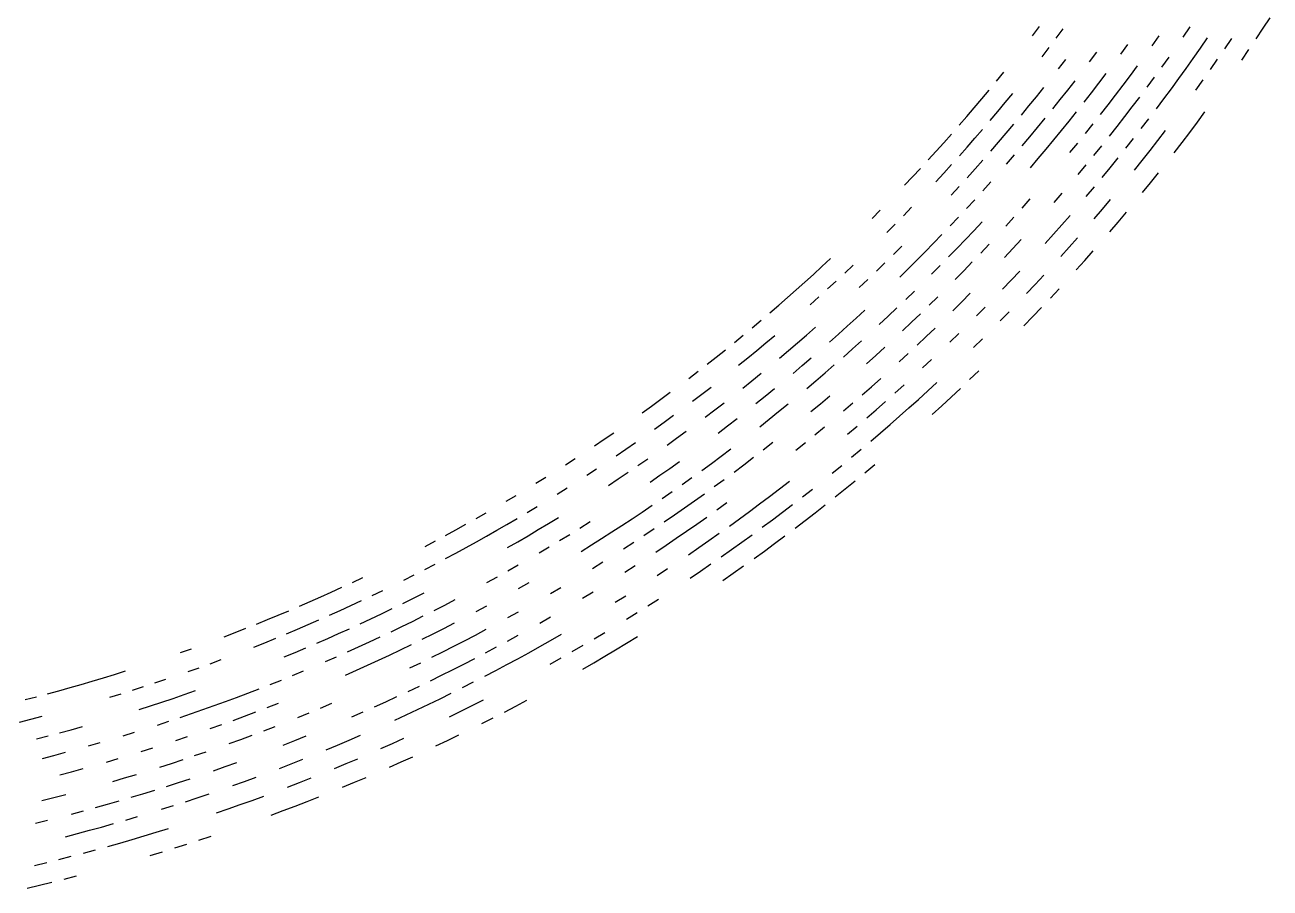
# Model space of a CAD drawing. Header units: metres. Extents: x -298 to 300, y -298 to 299.
# Drawn here: x 66.5 to 249, y -290.1 to -163.5 of the extents above; entities that cross this region are included whole.
import ezdxf

# ---------------------------------------------------------------- set-up
doc = ezdxf.new("R2010")
doc.units = ezdxf.units.M

msp = doc.modelspace()

# ---------------------------------------------------------------- linework, layer by layer
for p, q in [((247.97966, -163.97433, -692.8203), (249.00261, -162.41142, -692.8203)), ((214.18462, -165.05804, -692.8203), (215.21507, -163.70737, -692.8203)), ((217.658, -165.43568, -692.8203), (218.69078, -164.06319, -692.8203)), ((236.27477, -165.25204, -692.8203), (237.30595, -163.76268, -692.8203)), ((246.94688, -165.53082, -692.8203), (247.97966, -163.97433, -692.8203)), ((231.69237, -166.55415, -692.8203), (232.7318, -165.09354, -692.8203)), ((238.78868, -166.8758, -692.8203), (239.83006, -165.37062, -692.8203)), ((242.35521, -166.97688, -692.8203), (243.39708, -165.44931, -692.8203)), ((215.5667, -168.1611, -692.8203), (216.61662, -166.80167, -692.8203)), ((222.54796, -168.88681, -692.8203), (223.60228, -167.48354, -692.8203)), ((227.1162, -167.76562, -692.8203), (228.16344, -166.33368, -692.8203)), ((237.7379, -168.37442, -692.8203), (238.78868, -166.8758, -692.8203)), ((244.8521, -168.6242, -692.8203), (245.90434, -167.0808, -692.8203)), ((217.98906, -169.91817, -692.8203), (219.05003, -168.54347, -692.8203)), ((228.51909, -170.89653, -692.8203), (229.58592, -169.45572, -692.8203)), ((233.12529, -169.68092, -692.8203), (234.18443, -168.21123, -692.8203)), ((236.67772, -169.86642, -692.8203), (237.7379, -168.37442, -692.8203)), ((240.24272, -170.01228, -692.8203), (241.30376, -168.49788, -692.8203)), ((208.90587, -171.71307, -692.8203), (209.97832, -170.39536, -692.8203)), ((223.92088, -172.02162, -692.8203), (224.99486, -170.60965, -692.8203)), ((227.44322, -172.33064, -692.8203), (228.51909, -170.89653, -692.8203)), ((230.97948, -172.60028, -692.8203), (232.05699, -171.14395, -692.8203)), ((234.52934, -172.83037, -692.8203), (235.6082, -171.35176, -692.8203)), ((235.6082, -171.35176, -692.8203), (236.67772, -169.86642, -692.8203)), ((238.09227, -173.02097, -692.8203), (239.17223, -171.51999, -692.8203)), ((206.73619, -174.32822, -692.8203), (207.82518, -173.02405, -692.8203)), ((214.75462, -174.00195, -692.8203), (215.84135, -172.64745, -692.8203)), ((218.2429, -174.43301, -692.8203), (219.3322, -173.05661, -692.8203)), ((219.3322, -173.05661, -692.8203), (220.41283, -171.6734, -692.8203)), ((222.838, -173.42683, -692.8203), (223.92088, -172.02162, -692.8203)), ((226.35826, -173.75797, -692.8203), (227.44322, -172.33064, -692.8203)), ((233.44115, -174.30217, -692.8203), (234.52934, -172.83037, -692.8203)), ((205.63908, -175.62553, -692.8203), (206.73619, -174.32822, -692.8203)), ((209.08922, -176.17708, -692.8203), (210.18974, -174.85808, -692.8203)), ((210.18974, -174.85808, -692.8203), (211.28197, -173.53223, -692.8203)), ((213.65947, -175.3496, -692.8203), (214.75462, -174.00195, -692.8203)), ((217.14488, -175.80255, -692.8203), (218.2429, -174.43301, -692.8203)), ((221.74626, -174.82526, -692.8203), (222.838, -173.42683, -692.8203)), ((224.16167, -176.59207, -692.8203), (225.26445, -175.17847, -692.8203)), ((225.26445, -175.17847, -692.8203), (226.35826, -173.75797, -692.8203)), ((228.7971, -175.49248, -692.8203), (229.8928, -174.04979, -692.8203)), ((232.3438, -175.76712, -692.8203), (233.44115, -174.30217, -692.8203)), ((203.42046, -178.19939, -692.8203), (204.5338, -176.91594, -692.8203)), ((204.5338, -176.91594, -692.8203), (205.63908, -175.62553, -692.8203)), ((207.98045, -177.48914, -692.8203), (209.08922, -176.17708, -692.8203)), ((212.55577, -176.69037, -692.8203), (213.65947, -175.3496, -692.8203)), ((219.53654, -177.6014, -692.8203), (220.64574, -176.21678, -692.8203)), ((226.57848, -178.3571, -692.8203), (227.6923, -176.92827, -692.8203)), ((227.6923, -176.92827, -692.8203), (228.7971, -175.49248, -692.8203)), ((238.33653, -177.74341, -692.8203), (239.44627, -176.24066, -692.8203)), ((205.7382, -180.09227, -692.8203), (206.86339, -178.79422, -692.8203)), ((210.32329, -179.351, -692.8203), (211.44371, -178.02417, -692.8203)), ((213.7996, -179.8695, -692.8203), (214.9232, -178.52086, -692.8203)), ((214.9232, -178.52086, -692.8203), (216.03831, -177.16519, -692.8203)), ((218.41862, -178.979, -692.8203), (219.53654, -177.6014, -692.8203)), ((221.92961, -179.39842, -692.8203), (223.05003, -177.99875, -692.8203)), ((225.45567, -179.77893, -692.8203), (226.57848, -178.3571, -692.8203)), ((230.1215, -178.67625, -692.8203), (231.23723, -177.22519, -692.8203)), ((237.21739, -179.23915, -692.8203), (238.33653, -177.74341, -692.8203)), ((201.1696, -180.74524, -692.8203), (202.299, -179.47585, -692.8203)), ((204.60484, -181.38324, -692.8203), (205.7382, -180.09227, -692.8203)), ((208.05748, -181.98341, -692.8203), (209.1945, -180.67076, -692.8203)), ((209.1945, -180.67076, -692.8203), (210.32329, -179.351, -692.8203)), ((212.66753, -181.21109, -692.8203), (213.7996, -179.8695, -692.8203)), ((216.1569, -181.71309, -692.8203), (217.2921, -180.3496, -692.8203)), ((217.2921, -180.3496, -692.8203), (218.41862, -178.979, -692.8203)), ((227.86278, -181.5573, -692.8203), (228.99669, -180.12032, -692.8203)), ((231.416, -181.88194, -692.8203), (232.55186, -180.42265, -692.8203)), ((232.55186, -180.42265, -692.8203), (233.67851, -178.95627, -692.8203)), ((236.08879, -180.72787, -692.8203), (237.21739, -179.23915, -692.8203)), ((198.88683, -183.26263, -692.8203), (200.03221, -182.00752, -692.8203)), ((200.03221, -182.00752, -692.8203), (201.1696, -180.74524, -692.8203)), ((203.46336, -182.66708, -692.8203), (204.60484, -181.38324, -692.8203)), ((215.01323, -183.06946, -692.8203), (216.1569, -181.71309, -692.8203)), ((219.66234, -182.17656, -692.8203), (220.80034, -180.79105, -692.8203)), ((223.18346, -182.6013, -692.8203), (224.32402, -181.19368, -692.8203)), ((230.27098, -183.33409, -692.8203), (231.416, -181.88194, -692.8203)), ((234.95085, -182.20949, -692.8203), (236.08879, -180.72787, -692.8203)), ((201.15636, -185.21317, -692.8203), (202.31389, -183.94373, -692.8203)), ((205.75865, -184.5872, -692.8203), (206.91216, -183.28891, -692.8203)), ((210.37816, -183.87283, -692.8203), (211.52702, -182.54555, -692.8203)), ((213.86101, -184.41861, -692.8203), (215.01323, -183.06946, -692.8203)), ((220.87584, -185.39497, -692.8203), (222.03404, -184.00175, -692.8203)), ((225.56798, -184.40979, -692.8203), (226.71983, -182.98714, -692.8203)), ((229.11687, -184.77904, -692.8203), (230.27098, -183.33409, -692.8203)), ((195.4038, -186.98459, -692.8203), (196.57262, -185.75124, -692.8203)), ((196.57262, -185.75124, -692.8203), (197.73363, -184.51056, -692.8203)), ((199.99083, -186.4753, -692.8203), (201.15636, -185.21317, -692.8203)), ((204.59703, -185.87825, -692.8203), (205.75865, -184.5872, -692.8203)), ((224.40715, -185.82516, -692.8203), (225.56798, -184.40979, -692.8203)), ((231.48149, -186.61107, -692.8203), (232.6472, -185.15114, -692.8203)), ((202.2495, -188.43834, -692.8203), (203.42735, -187.16197, -692.8203)), ((206.8817, -187.81107, -692.8203), (208.0554, -186.50565, -692.8203)), ((222.05894, -188.634, -692.8203), (223.23741, -187.23328, -692.8203)), ((230.30669, -188.06367, -692.8203), (231.48149, -186.61107, -692.8203)), ((204.50975, -190.39972, -692.8203), (205.69981, -189.1091, -692.8203)), ((212.65343, -190.33734, -692.8203), (213.84288, -188.9956, -692.8203)), ((217.34898, -189.53065, -692.8203), (218.53325, -188.15948, -692.8203)), ((224.41014, -190.48555, -692.8203), (225.60027, -189.07002, -692.8203)), ((190.65166, -191.844, -692.8203), (191.85112, -190.64034, -692.8203)), ((195.2501, -191.45003, -692.8203), (196.447, -190.21751, -692.8203)), ((218.47081, -192.79146, -692.8203), (219.67552, -191.41315, -692.8203)), ((223.21117, -191.89359, -692.8203), (224.41014, -190.48555, -692.8203)), ((226.72765, -192.37688, -692.8203), (227.92967, -190.94662, -692.8203)), ((192.83318, -193.8924, -692.8203), (194.04552, -192.67499, -692.8203)), ((202.10533, -192.95842, -692.8203), (203.31157, -191.68283, -692.8203)), ((205.56096, -193.65668, -692.8203), (206.77147, -192.35939, -692.8203)), ((210.24931, -192.99828, -692.8203), (211.45555, -191.67159, -692.8203)), ((217.25737, -194.16217, -692.8203), (218.47081, -192.79146, -692.8203)), ((225.51659, -193.79955, -692.8203), (226.72765, -192.37688, -692.8203)), ((199.66899, -195.48676, -692.8203), (200.89116, -194.2264, -692.8203)), ((203.11559, -196.22835, -692.8203), (204.34227, -194.94635, -692.8203)), ((204.34227, -194.94635, -692.8203), (205.56096, -193.65668, -692.8203)), ((211.29942, -196.2737, -692.8203), (212.52629, -194.9403, -692.8203)), ((216.03539, -195.52527, -692.8203), (217.25737, -194.16217, -692.8203)), ((219.56139, -196.07222, -692.8203), (220.78673, -194.68698, -692.8203)), ((193.78343, -197.16261, -692.8203), (195.01628, -195.93918, -692.8203)), ((197.20097, -197.98431, -692.8203), (198.43895, -196.7394, -692.8203)), ((198.43895, -196.7394, -692.8203), (199.66899, -195.48676, -692.8203)), ((201.88072, -197.50264, -692.8203), (203.11559, -196.22835, -692.8203)), ((206.58073, -196.93263, -692.8203), (207.81187, -195.62886, -692.8203)), ((210.06425, -197.59935, -692.8203), (211.29942, -196.2737, -692.8203)), ((218.32732, -197.44975, -692.8203), (219.56139, -196.07222, -692.8203)), ((221.83018, -198.0216, -692.8203), (223.06786, -196.62196, -692.8203)), ((182.04643, -200.0556, -692.8203), (183.29778, -198.90578, -692.8203)), ((183.29778, -198.90578, -692.8203), (184.54185, -197.7481, -692.8203)), ((186.658, -199.86401, -692.8203), (187.908, -198.68523, -692.8203)), ((191.29472, -199.58618, -692.8203), (192.5429, -198.3783, -692.8203)), ((195.95525, -199.22145, -692.8203), (197.20097, -197.98431, -692.8203)), ((199.38725, -200.02785, -692.8203), (200.63799, -198.76915, -692.8203)), ((204.0941, -199.51688, -692.8203), (205.34148, -198.22867, -692.8203)), ((220.58372, -199.41345, -692.8203), (221.83018, -198.0216, -692.8203)), ((180.78789, -201.19759, -692.8203), (182.04643, -200.0556, -692.8203)), ((188.77574, -201.97835, -692.8203), (190.03899, -200.78621, -692.8203)), ((194.7017, -200.45074, -692.8203), (195.95525, -199.22145, -692.8203)), ((202.83861, -200.79726, -692.8203), (204.0941, -199.51688, -692.8203)), ((211.0623, -200.90018, -692.8203), (212.31822, -199.56816, -692.8203)), ((214.57347, -201.5355, -692.8203), (215.8333, -200.18144, -692.8203)), ((178.24931, -203.45772, -692.8203), (179.5222, -202.33163, -692.8203)), ((179.5222, -202.33163, -692.8203), (180.78789, -201.19759, -692.8203)), ((184.13585, -202.19794, -692.8203), (185.40056, -201.03493, -692.8203)), ((195.58788, -203.75652, -692.8203), (196.86217, -202.52158, -692.8203)), ((209.79802, -202.22427, -692.8203), (211.0623, -200.90018, -692.8203)), ((213.30516, -202.88164, -692.8203), (214.57347, -201.5355, -692.8203)), ((216.79222, -203.5417, -692.8203), (218.06468, -202.17355, -692.8203)), ((176.9694, -204.5758, -692.8203), (178.24931, -203.45772, -692.8203)), ((181.58446, -204.50005, -692.8203), (182.86375, -203.353, -692.8203)), ((199.02415, -204.5908, -692.8203), (200.30357, -203.33427, -692.8203)), ((202.48015, -205.38824, -692.8203), (203.76451, -204.11, -692.8203)), ((203.76451, -204.11, -692.8203), (205.04082, -202.82373, -692.8203)), ((175.68248, -205.68584, -692.8203), (176.9694, -204.5758, -692.8203)), ((188.3195, -206.47792, -692.8203), (189.61107, -205.28856, -692.8203)), ((191.71873, -207.41302, -692.8203), (193.0161, -206.20227, -692.8203)), ((193.0161, -206.20227, -692.8203), (194.30583, -204.98343, -692.8203)), ((196.4417, -207.07965, -692.8203), (197.73686, -205.83928, -692.8203)), ((205.95549, -206.14864, -692.8203), (207.24455, -204.84856, -692.8203)), ((209.44969, -206.87196, -692.8203), (210.74321, -205.54991, -692.8203)), ((212.92345, -207.59787, -692.8203), (214.22154, -206.2539, -692.8203)), ((214.22154, -206.2539, -692.8203), (215.51115, -204.90182, -692.8203)), ((173.08788, -207.88158, -692.8203), (174.38866, -206.78777, -692.8203)), ((181.04088, -208.96259, -692.8203), (182.34825, -207.81885, -692.8203)), ((185.71404, -208.83226, -692.8203), (187.0205, -207.6592, -692.8203)), ((187.0205, -207.6592, -692.8203), (188.3195, -206.47792, -692.8203)), ((195.13878, -208.31187, -692.8203), (196.4417, -207.07965, -692.8203)), ((198.57915, -209.1743, -692.8203), (199.88744, -207.92044, -692.8203)), ((170.46574, -210.04457, -692.8203), (171.7802, -208.96718, -692.8203)), ((175.08104, -210.11368, -692.8203), (176.3958, -209.00731, -692.8203)), ((179.7263, -210.09811, -692.8203), (181.04088, -208.96259, -692.8203)), ((184.40025, -209.99712, -692.8203), (185.71404, -208.83226, -692.8203)), ((187.7813, -210.99608, -692.8203), (189.1013, -209.80997, -692.8203)), ((197.26305, -210.4199, -692.8203), (198.57915, -209.1743, -692.8203)), ((202.0396, -210, -692.8203), (203.35301, -208.72441, -692.8203)), ((205.51958, -210.789, -692.8203), (206.83781, -209.49153, -692.8203)), ((167.81657, -212.1745, -692.8203), (169.14452, -211.1137, -692.8203)), ((172.43065, -212.30156, -692.8203), (173.75926, -211.21178, -692.8203)), ((173.75926, -211.21178, -692.8203), (175.08104, -210.11368, -692.8203)), ((177.07591, -212.34431, -692.8203), (178.40465, -211.22537, -692.8203)), ((178.40465, -211.22537, -692.8203), (179.7263, -210.09811, -692.8203)), ((186.4539, -212.17387, -692.8203), (187.7813, -210.99608, -692.8203)), ((191.18382, -211.95918, -692.8203), (192.50975, -210.75171, -692.8203)), ((194.6074, -212.88626, -692.8203), (195.93907, -211.65724, -692.8203)), ((166.48204, -213.22697, -692.8203), (167.81657, -212.1745, -692.8203)), ((171.09526, -213.38298, -692.8203), (172.43065, -212.30156, -692.8203)), ((179.0725, -214.57346, -692.8203), (180.4152, -213.44194, -692.8203)), ((180.4152, -213.44194, -692.8203), (181.75078, -212.302, -692.8203)), ((183.7769, -214.5044, -692.8203), (185.11906, -213.34334, -692.8203)), ((189.85027, -213.15834, -692.8203), (191.18382, -211.95918, -692.8203)), ((198.05168, -213.777, -692.8203), (199.3889, -212.52634, -692.8203)), ((163.79308, -215.30666, -692.8203), (165.14085, -214.27103, -692.8203)), ((173.04771, -215.6508, -692.8203), (174.39738, -214.55707, -692.8203)), ((182.42747, -215.657, -692.8203), (183.7769, -214.5044, -692.8203)), ((190.56621, -216.5228, -692.8203), (191.92088, -215.31908, -692.8203)), ((204.95964, -215.48824, -692.8203), (206.30754, -214.19408, -692.8203)), ((165.6862, -217.62424, -692.8203), (167.04845, -216.57668, -692.8203)), ((171.69127, -216.73605, -692.8203), (173.04771, -215.6508, -692.8203)), ((175.002, -217.91719, -692.8203), (176.36583, -216.81114, -692.8203)), ((181.07079, -216.80113, -692.8203), (182.42747, -215.657, -692.8203)), ((189.20396, -217.718, -692.8203), (190.56621, -216.5228, -692.8203)), ((193.99315, -217.47827, -692.8203), (195.35374, -216.253, -692.8203)), ((197.44102, -218.39778, -692.8203), (198.80736, -217.15085, -692.8203)), ((198.80736, -217.15085, -692.8203), (200.16576, -215.89537, -692.8203)), ((202.23949, -218.05104, -692.8203), (203.60362, -216.77391, -692.8203)), ((158.33775, -219.36401, -692.8203), (159.71117, -218.36252, -692.8203)), ((159.71117, -218.36252, -692.8203), (161.07823, -217.35245, -692.8203)), ((164.31737, -218.66324, -692.8203), (165.6862, -217.62424, -692.8203)), ((167.5811, -219.94041, -692.8203), (168.95787, -218.88089, -692.8203)), ((173.63121, -219.01465, -692.8203), (175.002, -217.91719, -692.8203)), ((181.69298, -220.17543, -692.8203), (183.07079, -219.0273, -692.8203)), ((183.07079, -219.0273, -692.8203), (184.44145, -217.87057, -692.8203)), ((186.45714, -220.08266, -692.8203), (187.83427, -218.90463, -692.8203)), ((191.24901, -219.90308, -692.8203), (192.62492, -218.69498, -692.8203)), ((196.06694, -219.63611, -692.8203), (197.44102, -218.39778, -692.8203)), ((200.86742, -219.3196, -692.8203), (202.23949, -218.05104, -692.8203)), ((156.95811, -220.35684, -692.8203), (158.33775, -219.36401, -692.8203)), ((160.17204, -221.72841, -692.8203), (161.56029, -220.71538, -692.8203)), ((166.19768, -220.99127, -692.8203), (167.5811, -219.94041, -692.8203)), ((175.57292, -221.29184, -692.8203), (176.958, -220.18213, -692.8203)), ((176.958, -220.18213, -692.8203), (178.33598, -219.06374, -692.8203)), ((189.86552, -221.10251, -692.8203), (191.24901, -219.90308, -692.8203)), ((193.29546, -222.08679, -692.8203), (194.68504, -220.8658, -692.8203)), ((194.68504, -220.8658, -692.8203), (196.06694, -219.63611, -692.8203)), ((199.48735, -220.57951, -692.8203), (200.86742, -219.3196, -692.8203)), ((158.77751, -222.73273, -692.8203), (160.17204, -221.72841, -692.8203)), ((168.07976, -223.31792, -692.8203), (169.47777, -222.25517, -692.8203)), ((169.47777, -222.25517, -692.8203), (170.869, -221.1837, -692.8203)), ((174.1809, -222.39285, -692.8203), (175.57292, -221.29184, -692.8203)), ((182.28148, -223.56453, -692.8203), (183.68065, -222.41266, -692.8203)), ((187.07603, -223.47522, -692.8203), (188.47447, -222.29324, -692.8203)), ((191.89818, -223.29904, -692.8203), (193.29546, -222.08679, -692.8203)), ((149.96751, -225.19012, -692.8203), (151.37773, -224.24106, -692.8203)), ((151.37773, -224.24106, -692.8203), (152.78197, -223.28316, -692.8203)), ((160.59874, -225.10728, -692.8203), (162.00816, -224.09148, -692.8203)), ((162.00816, -224.09148, -692.8203), (163.41118, -223.06685, -692.8203)), ((190.4934, -224.5025, -692.8203), (191.89818, -223.29904, -692.8203)), ((153.13689, -226.66193, -692.8203), (154.55626, -225.69292, -692.8203)), ((154.55626, -225.69292, -692.8203), (155.96959, -224.71503, -692.8203)), ((168.54436, -226.70888, -692.8203), (169.96367, -225.64316, -692.8203)), ((174.6967, -225.78506, -692.8203), (176.11003, -224.68074, -692.8203)), ((179.46153, -225.84187, -692.8203), (180.8751, -224.70764, -692.8203)), ((187.66106, -226.88287, -692.8203), (189.08092, -225.69713, -692.8203)), ((145.70128, -227.98398, -692.8203), (147.1292, -227.06163, -692.8203)), ((156.33238, -228.10136, -692.8203), (157.76079, -227.11227, -692.8203)), ((160.99101, -228.49884, -692.8203), (162.42174, -227.48048, -692.8203)), ((165.68578, -228.81352, -692.8203), (167.1184, -227.76569, -692.8203)), ((167.1184, -227.76569, -692.8203), (168.54436, -226.70888, -692.8203)), ((170.41539, -229.04454, -692.8203), (171.84935, -227.96701, -692.8203)), ((171.84935, -227.96701, -692.8203), (173.27647, -226.88051, -692.8203)), ((184.79906, -229.2275, -692.8203), (186.23375, -228.05968, -692.8203)), ((189.60875, -229.1531, -692.8203), (191.04295, -227.955, -692.8203)), ((141.38304, -230.69702, -692.8203), (142.82811, -229.80171, -692.8203)), ((148.84239, -229.51521, -692.8203), (150.27989, -228.5731, -692.8203)), ((153.45714, -230.05257, -692.8203), (154.89781, -229.08147, -692.8203)), ((158.1104, -230.5085, -692.8203), (159.55382, -229.50818, -692.8203)), ((159.55382, -229.50818, -692.8203), (160.99101, -228.49884, -692.8203)), ((162.80089, -230.88211, -692.8203), (164.24663, -229.85233, -692.8203)), ((144.49474, -232.28716, -692.8203), (145.94981, -231.37227, -692.8203)), ((152.0103, -231.01459, -692.8203), (153.45714, -230.05257, -692.8203)), ((167.52733, -231.1725, -692.8203), (168.97472, -230.11305, -692.8203)), ((175.62596, -232.61052, -692.8203), (177.0822, -231.5002, -692.8203)), ((177.0822, -231.5002, -692.8203), (178.53142, -230.38077, -692.8203)), ((180.45122, -232.67665, -692.8203), (181.9077, -231.53603, -692.8203)), ((185.26122, -232.6931, -692.8203), (186.71776, -231.52222, -692.8203)), ((186.71776, -231.52222, -692.8203), (188.16698, -230.3422, -692.8203)), ((137.01427, -233.32828, -692.8203), (138.476, -232.46034, -692.8203)), ((159.89024, -232.9143, -692.8203), (161.3488, -231.90277, -692.8203)), ((163.1455, -234.29604, -692.8203), (164.61266, -233.26404, -692.8203)), ((164.61266, -233.26404, -692.8203), (166.07329, -232.22282, -692.8203)), ((167.90178, -234.59198, -692.8203), (169.37065, -233.5301, -692.8203)), ((174.16283, -233.71169, -692.8203), (175.62596, -232.61052, -692.8203)), ((132.59654, -235.87682, -692.8203), (134.07445, -235.03656, -692.8203)), ((140.0955, -234.97673, -692.8203), (141.56755, -234.08942, -692.8203)), ((155.47679, -235.89375, -692.8203), (156.95415, -234.90984, -692.8203)), ((156.95415, -234.90984, -692.8203), (158.42534, -233.91669, -692.8203)), ((160.19188, -236.33234, -692.8203), (161.67192, -235.31882, -692.8203)), ((161.67192, -235.31882, -692.8203), (163.1455, -234.29604, -692.8203)), ((171.2158, -235.88635, -692.8203), (172.69273, -234.80363, -692.8203)), ((172.69273, -234.80363, -692.8203), (174.16283, -233.71169, -692.8203)), ((176.03899, -236.04333, -692.8203), (177.51677, -234.93034, -692.8203)), ((177.51677, -234.93034, -692.8203), (178.98753, -233.8081, -692.8203)), ((180.84758, -236.15063, -692.8203), (182.32603, -235.00737, -692.8203)), ((182.32603, -235.00737, -692.8203), (183.79723, -233.85486, -692.8203)), ((129.62492, -237.52942, -692.8203), (131.11333, -236.7078, -692.8203)), ((135.64622, -237.58302, -692.8203), (137.13475, -236.72359, -692.8203)), ((137.13475, -236.72359, -692.8203), (138.6179, -235.85481, -692.8203)), ((141.7169, -237.49194, -692.8203), (143.20476, -236.59439, -692.8203)), ((143.20476, -236.59439, -692.8203), (144.68687, -235.68752, -692.8203)), ((147.83372, -237.25432, -692.8203), (149.31993, -236.31837, -692.8203)), ((152.50352, -237.83365, -692.8203), (153.99321, -236.86835, -692.8203)), ((153.99321, -236.86835, -692.8203), (155.47679, -235.89375, -692.8203)), ((163.45543, -237.722, -692.8203), (164.94408, -236.68797, -692.8203)), ((164.94408, -236.68797, -692.8203), (166.42625, -235.6446, -692.8203)), ((169.7321, -236.95976, -692.8203), (171.2158, -235.88635, -692.8203)), ((174.55424, -237.14703, -692.8203), (176.03899, -236.04333, -692.8203)), ((179.36192, -237.2846, -692.8203), (180.84758, -236.15063, -692.8203)), ((128.1314, -238.34172, -692.8203), (129.62492, -237.52942, -692.8203)), ((132.653, -239.27382, -692.8203), (134.15227, -238.43312, -692.8203)), ((134.15227, -238.43312, -692.8203), (135.64622, -237.58302, -692.8203)), ((138.72447, -239.25896, -692.8203), (140.2235, -238.38016, -692.8203)), ((140.2235, -238.38016, -692.8203), (141.7169, -237.49194, -692.8203)), ((144.84386, -239.09816, -692.8203), (146.34172, -238.18094, -692.8203)), ((149.50609, -239.73607, -692.8203), (151.0078, -238.78957, -692.8203)), ((151.0078, -238.78957, -692.8203), (152.50352, -237.83365, -692.8203)), ((157.21281, -238.3314, -692.8203), (158.70549, -237.33655, -692.8203)), ((160.45866, -239.76193, -692.8203), (161.96025, -238.74667, -692.8203)), ((161.96025, -238.74667, -692.8203), (163.45543, -237.722, -692.8203)), ((165.24077, -240.12387, -692.8203), (166.74449, -239.07858, -692.8203)), ((166.74449, -239.07858, -692.8203), (168.24162, -238.02385, -692.8203)), ((171.56395, -239.32637, -692.8203), (173.06255, -238.2414, -692.8203)), ((176.36943, -239.52448, -692.8203), (177.86925, -238.40924, -692.8203)), ((125.12908, -239.93808, -692.8203), (126.632744, -239.1446, -692.8203)), ((128.12376, -241.7392, -692.8203), (129.63866, -240.9269, -692.8203)), ((129.63866, -240.9269, -692.8203), (131.14842, -240.10507, -692.8203)), ((131.14842, -240.10507, -692.8203), (132.653, -239.27382, -692.8203)), ((137.21996, -240.12834, -692.8203), (138.72447, -239.25896, -692.8203)), ((141.83104, -240.90431, -692.8203), (143.34032, -240.00597, -692.8203)), ((147.9984, -240.67313, -692.8203), (149.50609, -239.73607, -692.8203)), ((154.20879, -240.29292, -692.8203), (155.71391, -239.31688, -692.8203)), ((158.95073, -240.76778, -692.8203), (160.45866, -239.76193, -692.8203)), ((163.73051, -241.15971, -692.8203), (165.24077, -240.12387, -692.8203)), ((168.54655, -241.46802, -692.8203), (170.05864, -240.40193, -692.8203)), ((170.05864, -240.40193, -692.8203), (171.56395, -239.32637, -692.8203)), ((173.34892, -241.7266, -692.8203), (174.86266, -240.63026, -692.8203)), ((174.86266, -240.63026, -692.8203), (176.36943, -239.52448, -692.8203)), ((125.07873, -243.33522, -692.8203), (126.60375, -242.54199, -692.8203)), ((137.26964, -243.54228, -692.8203), (138.79564, -242.6725, -692.8203)), ((149.65709, -243.16411, -692.8203), (151.18028, -242.21657, -692.8203)), ((154.38927, -243.7282, -692.8203), (155.916, -242.75093, -692.8203)), ((165.50237, -243.57161, -692.8203), (167.02776, -242.52457, -692.8203)), ((114.46752, -245.22595, -692.8203), (116.00475, -244.4993, -692.8203)), ((122.01385, -244.89288, -692.8203), (123.54876, -244.11887, -692.8203)), ((134.2014, -245.253, -692.8203), (135.7382, -244.40245, -692.8203)), ((159.16093, -244.21008, -692.8203), (160.69048, -243.20285, -692.8203)), ((163.97038, -244.60904, -692.8203), (165.50237, -243.57161, -692.8203)), ((168.76683, -244.95827, -692.8203), (170.30101, -243.89062, -692.8203)), ((170.30101, -243.89062, -692.8203), (171.82835, -242.81339, -692.8203)), ((111.37951, -246.65024, -692.8203), (112.92577, -245.94295, -692.8203)), ((117.38024, -247.15692, -692.8203), (118.92956, -246.41194, -692.8203)), ((138.83128, -246.09515, -692.8203), (140.37328, -245.2155, -692.8203)), ((143.50523, -246.85808, -692.8203), (145.05186, -245.94908, -692.8203)), ((106.71435, -248.71368, -692.8203), (108.273735, -248.03564, -692.8203)), ((108.273735, -248.03564, -692.8203), (109.82879, -247.34782, -692.8203)), ((109.82879, -247.34782, -692.8203), (111.37951, -246.65024, -692.8203)), ((114.26775, -248.61765, -692.8203), (115.82629, -247.89217, -692.8203)), ((121.88488, -248.29636, -692.8203), (123.441216, -247.52307, -692.8203)), ((123.441216, -247.52307, -692.8203), (124.99261, -246.74002, -692.8203)), ((128.00139, -248.55824, -692.8203), (129.55913, -247.74654, -692.8203)), ((148.22191, -247.54082, -692.8203), (149.77269, -246.6022, -692.8203)), ((152.98003, -248.1424, -692.8203), (154.53453, -247.17389, -692.8203)), ((157.77812, -248.66197, -692.8203), (159.33574, -247.66335, -692.8203)), ((102.01104, -250.6889, -692.8203), (103.58294, -250.04034, -692.8203)), ((103.58294, -250.04034, -692.8203), (105.15075, -249.38193, -692.8203)), ((111.13708, -250.03917, -692.8203), (112.704704, -249.33331, -692.8203)), ((112.704704, -249.33331, -692.8203), (114.26775, -248.61765, -692.8203)), ((117.187126, -250.55739, -692.8203), (118.757805, -249.81354, -692.8203)), ((118.757805, -249.81354, -692.8203), (120.32372, -249.05986, -692.8203)), ((126.43853, -249.36014, -692.8203), (128.00139, -248.55824, -692.8203)), ((132.60875, -249.51637, -692.8203), (134.17247, -248.67572, -692.8203)), ((137.26219, -250.39644, -692.8203), (138.83128, -249.52658, -692.8203)), ((154.64415, -250.62984, -692.8203), (156.21422, -249.65082, -692.8203)), ((100.43505, -251.32758, -692.8203), (102.01104, -250.6889, -692.8203)), ((106.40807, -252.09746, -692.8203), (107.98876, -251.42126, -692.8203)), ((107.98876, -251.42126, -692.8203), (109.56512, -250.73517, -692.8203)), ((115.61181, -251.29137, -692.8203), (117.187126, -250.55739, -692.8203)), ((120.13738, -252.46916, -692.8203), (121.720024, -251.70676, -692.8203)), ((121.720024, -251.70676, -692.8203), (123.29772, -250.93443, -692.8203)), ((123.29772, -250.93443, -692.8203), (124.8706, -250.1522, -692.8203)), ((127.886406, -251.97919, -692.8203), (129.46568, -251.16812, -692.8203)), ((141.96037, -251.19742, -692.8203), (143.53435, -250.29802, -692.8203)), ((95.68334, -253.18408, -692.8203), (97.27111, -252.57518, -692.8203)), ((97.27111, -252.57518, -692.8203), (98.855034, -251.95636, -692.8203)), ((101.64098, -254.06631, -692.8203), (103.23412, -253.42001, -692.8203)), ((104.823235, -252.76372, -692.8203), (106.40807, -252.09746, -692.8203)), ((109.26519, -254.12791, -692.8203), (110.858574, -253.43373, -692.8203)), ((110.858574, -253.43373, -692.8203), (112.4475, -252.72955, -692.8203)), ((112.4475, -252.72955, -692.8203), (114.03191, -252.01543, -692.8203)), ((116.95794, -253.9641, -692.8203), (118.55004, -253.22162, -692.8203)), ((124.71264, -253.57146, -692.8203), (126.301994, -252.7803, -692.8203)), ((126.301994, -252.7803, -692.8203), (127.886406, -251.97919, -692.8203)), ((130.93199, -253.77696, -692.8203), (132.5225, -252.94675, -692.8203)), ((132.5225, -252.94675, -692.8203), (134.10771, -252.10657, -692.8203)), ((137.20482, -253.83606, -692.8203), (138.79552, -252.96646, -692.8203)), ((143.52782, -253.74683, -692.8203), (145.11784, -252.83754, -692.8203)), ((149.89732, -253.50748, -692.8203), (151.48564, -252.55821, -692.8203)), ((154.66557, -254.1277, -692.8203), (156.2578, -253.14839, -692.8203)), ((89.29467, -255.51956, -692.8203), (90.89733, -254.95073, -692.8203)), ((100.043755, -254.70262, -692.8203), (101.64098, -254.06631, -692.8203)), ((104.459404, -256.1502, -692.8203), (106.065544, -255.48619, -692.8203)), ((106.065544, -255.48619, -692.8203), (107.667534, -254.81207, -692.8203)), ((113.75988, -255.41899, -692.8203), (115.3612, -254.69658, -692.8203)), ((115.3612, -254.69658, -692.8203), (116.95794, -253.9641, -692.8203)), ((119.91491, -255.88484, -692.8203), (121.519035, -255.12376, -692.8203)), ((121.519035, -255.12376, -692.8203), (123.11828, -254.35263, -692.8203)), ((126.12951, -256.20743, -692.8203), (127.735405, -255.40735, -692.8203)), ((127.735405, -255.40735, -692.8203), (129.33629, -254.59717, -692.8203)), ((129.33629, -254.59717, -692.8203), (130.93199, -253.77696, -692.8203)), ((134.00713, -255.54521, -692.8203), (135.60869, -254.69568, -692.8203)), ((138.72398, -256.41455, -692.8203), (140.33086, -255.53539, -692.8203)), ((140.33086, -255.53539, -692.8203), (141.93217, -254.64612, -692.8203)), ((141.93217, -254.64612, -692.8203), (143.52782, -253.74683, -692.8203)), ((146.70299, -255.37604, -692.8203), (148.30315, -254.44678, -692.8203)), ((151.46288, -256.0562, -692.8203), (153.06725, -255.09698, -692.8203)), ((153.06725, -255.09698, -692.8203), (154.66557, -254.1277, -692.8203)), ((93.615715, -257.14713, -692.8203), (95.22851, -256.55115, -692.8203)), ((110.543755, -256.83362, -692.8203), (112.154045, -256.13135, -692.8203)), ((116.69256, -257.3767, -692.8203), (118.30608, -256.63583, -692.8203)), ((118.30608, -256.63583, -692.8203), (119.91491, -255.88484, -692.8203)), ((122.90264, -257.77734, -692.8203), (124.51855, -256.99744, -692.8203)), ((129.17082, -258.03333, -692.8203), (130.78813, -257.21408, -692.8203)), ((130.78813, -257.21408, -692.8203), (132.40025, -256.38467, -692.8203)), ((135.49376, -258.14258, -692.8203), (137.11162, -257.28363, -692.8203)), ((137.11162, -257.28363, -692.8203), (138.72398, -256.41455, -692.8203)), ((143.48534, -257.2043, -692.8203), (145.09703, -256.29523, -692.8203)), ((148.23607, -257.94437, -692.8203), (149.85246, -257.00537, -692.8203)), ((149.85246, -257.00537, -692.8203), (151.46288, -256.0562, -692.8203)), ((77.97985, -259.21793, -692.8203), (79.60613, -258.7201, -692.8203)), ((79.60613, -258.7201, -692.8203), (81.22918, -258.21207, -692.8203)), ((90.37902, -258.30865, -692.8203), (91.9992, -257.73297, -692.8203)), ((105.6867, -258.87955, -692.8203), (107.30999, -258.20773, -692.8203)), ((113.45159, -258.82803, -692.8203), (115.074394, -258.10745, -692.8203)), ((115.074394, -258.10745, -692.8203), (116.69256, -257.3767, -692.8203)), ((125.92089, -259.64127, -692.8203), (127.54839, -258.84238, -692.8203)), ((127.54839, -258.84238, -692.8203), (129.17082, -258.03333, -692.8203)), ((133.87059, -258.99136, -692.8203), (135.49376, -258.14258, -692.8203)), ((71.44439, -261.1069, -692.8203), (73.082695, -260.65005, -692.8203)), ((73.082695, -260.65005, -692.8203), (74.71813, -260.18295, -692.8203)), ((74.71813, -260.18295, -692.8203), (76.35052, -259.70557, -692.8203)), ((76.35052, -259.70557, -692.8203), (77.97985, -259.21793, -692.8203)), ((82.22546, -261.03384, -692.8203), (83.86297, -260.5093, -692.8203)), ((85.497185, -259.9745, -692.8203), (87.12798, -259.42944, -692.8203)), ((99.15203, -261.46448, -692.8203), (100.7918, -260.83365, -692.8203)), ((102.42748, -260.19254, -692.8203), (104.0592, -259.54117, -692.8203)), ((122.65087, -261.20828, -692.8203), (124.28832, -260.42993, -692.8203)), ((130.60826, -260.65826, -692.8203), (132.24205, -259.82993, -692.8203)), ((66.512566, -262.41556, -692.8203), (68.15923, -261.98965, -692.8203)), ((69.803215, -261.55344, -692.8203), (71.44439, -261.1069, -692.8203)), ((78.940605, -262.05203, -692.8203), (80.58465, -261.5481, -692.8203)), ((84.87908, -263.32407, -692.8203), (86.53094, -262.7828, -692.8203)), ((86.53094, -262.7828, -692.8203), (88.179375, -262.2312, -692.8203)), ((88.179375, -262.2312, -692.8203), (89.82427, -261.66925, -692.8203)), ((89.82427, -261.66925, -692.8203), (91.46557, -261.097, -692.8203)), ((94.20934, -263.29507, -692.8203), (95.86077, -262.69522, -692.8203)), ((95.86077, -262.69522, -692.8203), (97.508354, -262.08502, -692.8203)), ((97.508354, -262.08502, -692.8203), (99.15203, -261.46448, -692.8203)), ((117.709465, -263.48154, -692.8203), (119.36138, -262.73413, -692.8203)), ((119.36138, -262.73413, -692.8203), (121.00854, -261.97638, -692.8203)), ((125.67602, -263.08148, -692.8203), (127.32519, -262.28406, -692.8203)), ((127.32519, -262.28406, -692.8203), (128.96928, -261.47632, -692.8203)), ((132.04741, -263.28226, -692.8203), (133.69768, -262.44485, -692.8203)), ((138.41661, -263.36374, -692.8203), (140.06737, -262.48624, -692.8203)), ((83.22387, -263.85492, -692.8203), (84.87908, -263.32407, -692.8203)), ((89.2329, -265.0322, -692.8203), (90.89538, -264.46356, -692.8203)), ((90.89538, -264.46356, -692.8203), (92.55419, -263.88452, -692.8203)), ((92.55419, -263.88452, -692.8203), (94.20934, -263.29507, -692.8203)), ((98.65142, -264.85074, -692.8203), (100.31249, -264.22296, -692.8203)), ((101.969536, -263.58478, -692.8203), (103.62255, -262.93622, -692.8203)), ((106.48571, -265.0125, -692.8203), (108.147575, -264.33554, -692.8203)), ((109.80511, -263.64816, -692.8203), (111.458244, -262.95038, -692.8203)), ((114.391716, -264.94516, -692.8203), (116.05291, -264.21857, -692.8203)), ((120.698845, -265.41138, -692.8203), (122.362785, -264.64517, -692.8203)), ((122.362785, -264.64517, -692.8203), (124.021904, -263.86853, -692.8203)), ((124.021904, -263.86853, -692.8203), (125.67602, -263.08148, -692.8203)), ((128.73131, -264.92596, -692.8203), (130.39195, -264.1093, -692.8203)), ((130.39195, -264.1093, -692.8203), (132.04741, -263.28226, -692.8203)), ((136.76042, -264.23083, -692.8203), (138.41661, -263.36374, -692.8203)), ((65.68029, -265.70987, -692.8203), (67.34777, -265.28915, -692.8203)), ((67.34777, -265.28915, -692.8203), (69.01244, -264.85794, -692.8203)), ((73.22497, -266.82092, -692.8203), (74.89916, -266.35278, -692.8203)), ((85.89733, -266.13806, -692.8203), (87.56689, -265.59036, -692.8203)), ((93.64495, -266.67126, -692.8203), (95.31762, -266.0749, -692.8203)), ((96.98644, -265.46805, -692.8203), (98.65142, -264.85074, -692.8203)), ((101.47503, -266.9806, -692.8203), (103.14941, -266.33505, -692.8203)), ((133.43181, -265.93375, -692.8203), (135.0988, -265.08752, -692.8203)), ((68.18511, -268.16214, -692.8203), (69.86791, -267.72562, -692.8203)), ((71.547844, -267.27853, -692.8203), (73.22497, -266.82092, -692.8203)), ((80.86852, -267.71814, -692.8203), (82.54809, -267.202, -692.8203)), ((88.60491, -268.3972, -692.8203), (90.28857, -267.83243, -692.8203)), ((96.42797, -268.85394, -692.8203), (98.11425, -268.24005, -692.8203)), ((98.11425, -268.24005, -692.8203), (99.79662, -267.6156, -692.8203)), ((106.01885, -268.42093, -692.8203), (107.70214, -267.74686, -692.8203)), ((113.99578, -268.37134, -692.8203), (115.67852, -267.64713, -692.8203)), ((120.35253, -268.8519, -692.8203), (122.03814, -268.08777, -692.8203)), ((128.39928, -268.40942, -692.8203), (130.08195, -267.59476, -692.8203)), ((70.72552, -270.59268, -692.8203), (72.423454, -270.14017, -692.8203)), ((75.81066, -269.2032, -692.8203), (77.49975, -268.71875, -692.8203)), ((83.53307, -270.02786, -692.8203), (85.227104, -269.4949, -692.8203)), ((91.34637, -270.63193, -692.8203), (93.04394, -270.0499, -692.8203)), ((104.33135, -269.08447, -692.8203), (106.01885, -268.42093, -692.8203)), ((110.61675, -269.78793, -692.8203), (112.308464, -269.08493, -692.8203)), ((112.308464, -269.08493, -692.8203), (113.99578, -268.37134, -692.8203)), ((118.66216, -269.6054, -692.8203), (120.35253, -268.8519, -692.8203)), ((126.71148, -269.21353, -692.8203), (128.39928, -268.40942, -692.8203)), ((69.02471, -271.03455, -692.8203), (70.72552, -270.59268, -692.8203)), ((78.43127, -271.5627, -692.8203), (80.13506, -271.06177, -692.8203)), ((86.23199, -272.31384, -692.8203), (87.9403, -271.76392, -692.8203)), ((87.9403, -271.76392, -692.8203), (89.645134, -271.20325, -692.8203)), ((95.83288, -272.2424, -692.8203), (97.54046, -271.6322, -692.8203)), ((103.80645, -272.4933, -692.8203), (105.51537, -271.833, -692.8203)), ((105.51537, -271.833, -692.8203), (107.220146, -271.162, -692.8203)), ((111.85424, -272.51288, -692.8203), (113.56304, -271.80206, -692.8203)), ((113.56304, -271.80206, -692.8203), (115.26733, -271.0805, -692.8203)), ((119.910576, -272.32352, -692.8203), (121.618095, -271.56207, -692.8203)), ((121.618095, -271.56207, -692.8203), (123.32079, -270.78986, -692.8203)), ((71.58526, -273.45914, -692.8203), (73.30126, -273.00116, -692.8203)), ((73.30126, -273.00116, -692.8203), (75.014275, -272.5324, -692.8203)), ((81.08666, -273.8991, -692.8203), (82.805046, -273.38147, -692.8203)), ((94.12145, -272.8419, -692.8203), (95.83288, -272.2424, -692.8203)), ((98.65508, -274.4096, -692.8203), (100.37621, -273.78165, -692.8203)), ((79.36498, -274.40598, -692.8203), (81.08666, -273.8991, -692.8203)), ((87.239006, -275.13205, -692.8203), (88.96496, -274.5757, -692.8203)), ((88.96496, -274.5757, -692.8203), (90.68743, -274.00858, -692.8203)), ((96.930046, -275.0268, -692.8203), (98.65508, -274.4096, -692.8203)), ((104.97503, -275.2485, -692.8203), (106.70129, -274.5808, -692.8203)), ((106.70129, -274.5808, -692.8203), (108.42327, -273.90228, -692.8203)), ((113.03338, -275.26175, -692.8203), (114.759575, -274.5434, -692.8203)), ((114.759575, -274.5434, -692.8203), (116.48119, -273.81424, -692.8203)), ((68.97076, -277.21915, -692.8203), (70.71044, -276.77753, -692.8203)), ((70.71044, -276.77753, -692.8203), (72.44726, -276.32498, -692.8203)), ((78.5581, -277.75043, -692.8203), (80.300835, -277.24857, -692.8203)), ((82.04034, -276.73578, -692.8203), (83.7766, -276.2121, -692.8203)), ((83.7766, -276.2121, -692.8203), (85.509514, -275.6775, -692.8203)), ((89.99181, -277.38678, -692.8203), (91.731926, -276.81314, -692.8203)), ((91.731926, -276.81314, -692.8203), (93.468376, -276.22858, -692.8203)), ((98.029045, -277.8105, -692.8203), (99.77154, -277.18634, -692.8203)), ((99.77154, -277.18634, -692.8203), (101.510124, -276.5513, -692.8203)), ((106.08422, -278.0263, -692.8203), (107.827995, -277.35153, -692.8203)), ((107.827995, -277.35153, -692.8203), (109.5675, -276.66586, -692.8203)), ((73.31139, -279.1902, -692.8203), (75.06335, -278.72125, -692.8203)), ((76.81225, -278.24133, -692.8203), (78.5581, -277.75043, -692.8203)), ((86.50091, -278.50125, -692.8203), (88.24816, -277.9495, -692.8203)), ((94.53234, -279.02585, -692.8203), (96.282585, -278.42365, -692.8203)), ((96.282585, -278.42365, -692.8203), (98.029045, -277.8105, -692.8203)), ((102.58404, -279.34293, -692.8203), (104.336174, -278.69012, -692.8203)), ((104.336174, -278.69012, -692.8203), (106.08422, -278.0263, -692.8203)), ((68.03832, -280.53085, -692.8203), (69.79882, -280.095, -692.8203)), ((75.947624, -281.58038, -692.8203), (77.71453, -281.09482, -692.8203)), ((77.71453, -281.09482, -692.8203), (79.478264, -280.5982, -692.8203)), ((81.238884, -280.0905, -692.8203), (82.99621, -279.57178, -692.8203)), ((72.40484, -282.5181, -692.8203), (74.17773, -282.05478, -692.8203)), ((74.17773, -282.05478, -692.8203), (75.947624, -281.58038, -692.8203)), ((82.178825, -282.93185, -692.8203), (83.95397, -282.40717, -692.8203)), ((83.95397, -282.40717, -692.8203), (85.72582, -281.8713, -692.8203)), ((85.72582, -281.8713, -692.8203), (87.494255, -281.32437, -692.8203)), ((91.98766, -283.0276, -692.8203), (93.7633, -282.44125, -692.8203)), ((75.04595, -284.91885, -692.8203), (76.833855, -284.43893, -692.8203)), ((78.618645, -283.94775, -692.8203), (80.40032, -283.4454, -692.8203)), ((80.40032, -283.4454, -692.8203), (82.178825, -282.93185, -692.8203)), ((84.849174, -285.2611, -692.8203), (86.63903, -284.71957, -692.8203)), ((88.42547, -284.16678, -692.8203), (90.20837, -283.60278, -692.8203)), ((67.865166, -286.72607, -692.8203), (69.664604, -286.2912, -692.8203)), ((71.461296, -285.845, -692.8203), (73.25512, -285.38757, -692.8203)), ((72.22918, -288.7358, -692.8203), (74.04125, -288.27344, -692.8203)), ((66.77587, -290.0545, -692.8203), (68.59637, -289.62637, -692.8203)), ((68.59637, -289.62637, -692.8203), (70.41418, -289.1868, -692.8203))]:
    msp.add_line(p, q)

doc.saveas('drawing.dxf')
